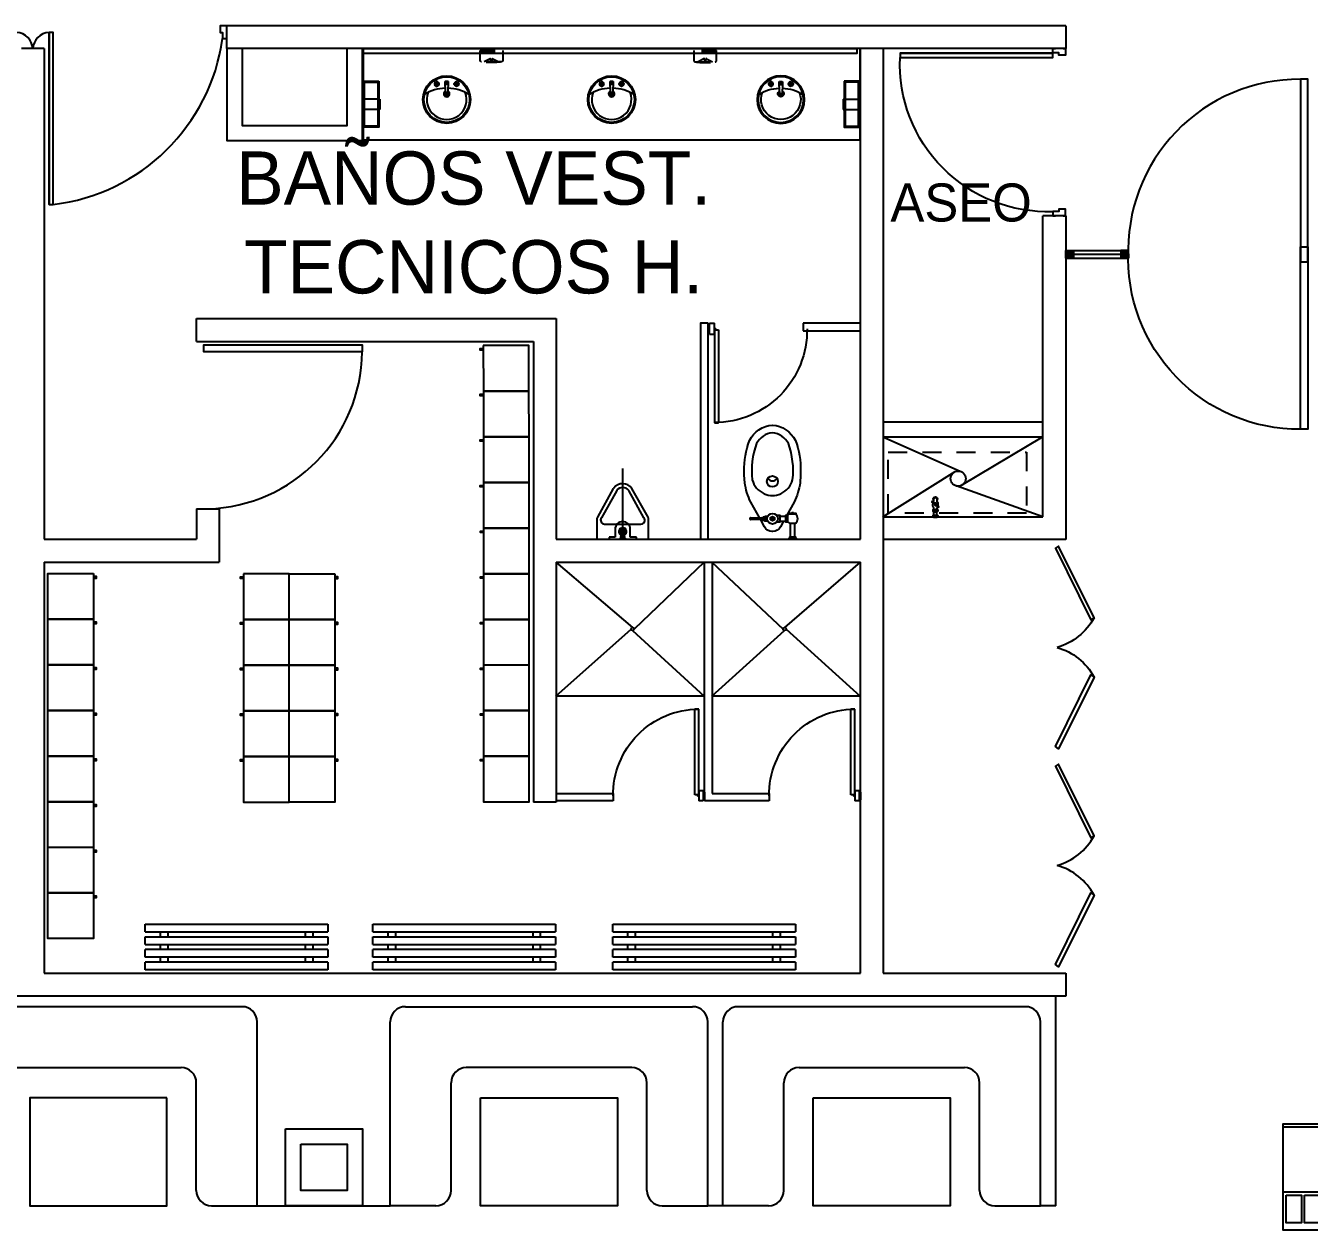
# Model space of a CAD drawing. Header units: millimetres. Extents: x 2523 to 2756, y 378 to 482.
# Drawn here: x 2647.96 to 2656.4, y 395.61 to 403.53 of the extents above; entities that cross this region are included whole.
import ezdxf

# ---------------------------------------------------------------- set-up
doc = ezdxf.new("R2010")
doc.units = ezdxf.units.MM
doc.linetypes.add('HIDDEN2', pattern=[0.1875, 0.125, -0.0625])
for name, color, linetype in [('CANCEL', 6, 'Continuous'), ('MOBILIARIO', 161, 'Continuous'), ('MOBSANIT', 161, 'Continuous'), ('PISOS', 1, 'Continuous'), ('PUERTAS', 2, 'Continuous')]:
    doc.layers.add(name, color=color, linetype=linetype)
doc.layers.add('MURO', color=255, linetype='Continuous', lineweight=30)
doc.styles.add('STYLE1', font='GOTHIC.TTF')
doc.styles.add('STYLE2', font='GOTHIC.TTF')

# ---------------------------------------------------------------- blocks, each defined once
blk = doc.blocks.new('PK120')
at = {"layer": 'CANCEL'}
blk.add_lwpolyline([(1.1783, -0.025), (1.1783, 1.175), (1.1306, 1.175), (1.1306, -0.025), (1.1783, -0.025), (1.1783, 1.165)], dxfattribs=at)
blk.add_arc((1.1237, 0.0502), 1.1248, 89.65061, 182.55726, dxfattribs=at)
blk = doc.blocks.new('P95')
at = {"color": 2}
blk.add_lwpolyline([(0.0317, 1.0892), (0.0317, 0.0863), (0.0317, 1.0892), (0.0594, 1.0892), (0.0594, 0.0863), (0.0317, 0.0863)], close=True, dxfattribs=at)
for points in [[(0, 0.0171), (0, 0.001), (0.0432, 0.001), (0.0432, 0.0453), (0.0277, 0.0453), (0.0277, 0.0863), (0, 0.0863), (0, 0.0688)], [(1.1, 0.0171), (1.1, 0.001), (1.0568, 0.001), (1.0568, 0.0453), (1.0723, 0.0453), (1.0723, 0.0863), (1.1, 0.0863), (1.1, 0.0688)]]:
    blk.add_lwpolyline(points, dxfattribs=at)
at = {"color": 7}
blk.add_arc((0.1019, 0.1191), 0.971, 358.06028, 92.50452, dxfattribs=at)
blk = doc.blocks.new('Puerta2')
for p, q in [((0.062, 0.013), (0.062, 0.951)), ((0.062, 0.951), (0.104, 0.951)), ((0.104, 0.013), (0.104, 0.951)), ((0, 0.042), (0, -0.042)), ((0.014, 0.042), (0, 0.042)), ((0.014, 0.055), (0.062, 0.055)), ((0.014, 0.055), (0.014, -0.055)), ((0.062, 0.055), (0.062, 0.011)), ((0.062, 0.013), (0.104, 0.013)), ((0.062, 0.011), (0.062, -0.003)), ((0.062, 0.011), (0.076, 0.011)), ((0.076, 0.011), (0.076, -0.003)), ((0.014, -0.042), (0, -0.042)), ((0.014, -0.055), (0.062, -0.055)), ((0.062, -0.003), (0.062, -0.055)), ((0.062, -0.003), (0.076, -0.003))]:
    blk.add_line(p, q)
blk.add_arc((0.062, 0.013), 0.937, 359.1966, 90)
blk = doc.blocks.new('A$C52F228C0')
at = {"layer": 'MOBSANIT'}
for p, q in [((0.34, 0.4637), (0, 0.4637)), ((0.34, 0.4637), (0, 0.4637)), ((0, 0.4637), (0, 0.3341)), ((0.08, 0.4637), (0.08, 0.4494)), ((0.08, 0.4494), (0.12, 0.4494)), ((0.12, 0.4494), (0.12, 0.398)), ((0.158, 0.4559), (0.1488, 0.4637)), ((0.16, 0.4248), (0.1554, 0.4221)), ((0.1554, 0.4221), (0.1554, 0.4053)), ((0.158, 0.4464), (0.158, 0.4559)), ((0.158, 0.4559), (0.182, 0.4559)), ((0.16, 0.4444), (0.158, 0.4464)), ((0.17, 0.4488), (0.16, 0.4444)), ((0.16, 0.4444), (0.18, 0.4444)), ((0.16, 0.4137), (0.16, 0.4444)), ((0.17, 0.4637), (0.17, 0)), ((0.18, 0.4444), (0.17, 0.4488)), ((0.182, 0.446), (0.18, 0.4444)), ((0.18, 0.4444), (0.18, 0.4137)), ((0.1846, 0.4221), (0.18, 0.4248)), ((0.182, 0.4559), (0.1912, 0.4637)), ((0.182, 0.4559), (0.182, 0.446)), ((0.1846, 0.4053), (0.1846, 0.4221)), ((0.22, 0.398), (0.22, 0.4494)), ((0.22, 0.4494), (0.26, 0.4494)), ((0.26, 0.4494), (0.26, 0.4637)), ((0.34, 0.3341), (0.34, 0.4637)), ((0.29, 0.3637), (0.05, 0.3637)), ((0.1554, 0.4053), (0.17, 0.3969)), ((0.17, 0.3969), (0.1846, 0.4053)), ((0.0038, 0.3195), (0.1093, 0.1296)), ((0.0302, 0.3235), (0.1304, 0.1432)), ((0.2096, 0.1432), (0.3098, 0.3235)), ((0.2317, 0.1314), (0.3362, 0.3195))]:
    blk.add_line(p, q, dxfattribs=at)
for centre, radius, start, end in [((0.17, 0.4137), 0.025, 113.57818, 66.42182), ((0.05, 0.3387), 0.025, 90, 217.56794), ((0.17, 0.398), 0.05, 180, 0), ((0.17, 0.4137), 0.01, 180, 0), ((0.29, 0.3387), 0.025, 322.43206, 90), ((0.03, 0.3341), 0.03, 180, 209.06662), ((0.31, 0.3341), 0.03, 330.93338, 360), ((0.17, 0.1737), 0.075, 216.0058, 321.97128), ((0.17, 0.1737), 0.05, 217.56794, 322.43206), ((0.2054, 0.146), 0.03, 321.97128, 330.93338)]:
    blk.add_arc(centre, radius, start, end, dxfattribs=at)
blk = doc.blocks.new('pcl')
at = {"layer": 'PUERTAS'}
for points in [[(-1.257, -0.023), (-0.348, 0.428), (-0.375, 0.468), (-1.284, 0.017), (-1.257, -0.023), (-0.357, 0.422)], [(1.257, -0.023), (0.348, 0.428), (0.375, 0.468), (1.284, 0.017), (1.257, -0.023), (0.357, 0.422)]]:
    blk.add_lwpolyline(points, dxfattribs=at)
at = {"layer": 'PUERTAS', "color": 8}
for centre, start, end in [((-0.74, -0.209), 15.7494, 61.6451), ((0.74, -0.209), 118.3549, 164.2506)]:
    blk.add_arc(centre, 0.768, start, end, dxfattribs=at)
blk = doc.blocks.new('PK110')
at = {"layer": 'CANCEL'}
blk.add_lwpolyline([(-1.0783, -0.025), (-1.0783, 1.0148), (-1.0306, 1.0148), (-1.0306, -0.025), (-1.0783, -0.025), (-1.0783, 1.0048)], dxfattribs=at)
blk.add_arc((-1.0435, -0.0291), 1.0439, 1.5951, 89.29056, dxfattribs=at)
blk = doc.blocks.new('A$C190E7DBA')
at = {"layer": 'MOBILIARIO'}
for p, q in [((-0.0852, -0.0115), (-0.0852, 0.0107)), ((-0.0819, 0.006), (-0.0736, 0.006)), ((-0.0702, -0.0115), (-0.0702, 0.0107)), ((-0.0702, 0.01), (-0.0484, 0.01)), ((-0.0484, -0.0115), (-0.0484, 0.0107)), ((-0.0451, 0.006), (-0.0368, 0.006)), ((-0.0334, -0.0115), (-0.0334, 0.0107)), ((0.0027, 0.0022), (-0.0029, -0.0019)), ((0.0029, 0.0019), (-0.0027, -0.0022)), ((-0.0819, -0.0067), (-0.0736, -0.0067)), ((-0.0702, -0.01), (-0.0484, -0.01)), ((-0.0451, -0.0067), (-0.0368, -0.0067))]:
    blk.add_line(p, q, dxfattribs=at)
for points in [[(-0.0736, -0.0155, 0.763328), (-0.0736, -0.0067, 0.52558), (-0.0736, 0.006, 0.702359), (-0.0736, 0.0155), (-0.0819, 0.0155, 0.702359), (-0.0819, 0.006, 0.52558), (-0.0819, -0.0067, 0.763328), (-0.0819, -0.0155)], [(-0.0368, -0.0155, 0.763328), (-0.0368, -0.0067, 0.52558), (-0.0368, 0.006, 0.702359), (-0.0368, 0.0155), (-0.0451, 0.0155, 0.702359), (-0.0451, 0.006, 0.52558), (-0.0451, -0.0067, 0.763328), (-0.0451, -0.0155)], [(0.0143, -0.023), (0.0065, -0.0124, 0.162144), (0, -0.0075, -0.507847), (-0.0071, 0.0023, 0.162144), (-0.0098, 0.01), (-0.0175, 0.0207, -1), (-0.0143, 0.023), (-0.0065, 0.0124, 0.162144), (0, 0.0075, -0.507847), (0.0071, -0.0023, 0.162144), (0.0098, -0.01), (0.0175, -0.0207, -1)]]:
    blk.add_lwpolyline(points, format="xyb", close=True, dxfattribs=at)
for points in [[(-0.0334, 0.01), (-0.0251, 0.01, -0.081673), (-0.0135, 0.0152)], [(0.0123, -0.0136, 0.082287), (0.0213, -0.0095), (0.0385, -0.0095, 0.789474), (0.0385, 0.0095), (0.0213, 0.0095, 0.215191), (-0.0092, 0.0161)], [(-0.0334, -0.01), (-0.0251, -0.01, 0.247261), (0.0085, -0.0152)]]:
    blk.add_lwpolyline(points, format="xyb", dxfattribs=at)
blk.add_circle((0, 0), 0.00346, dxfattribs=at)
blk.add_arc((0.0362, 0), 0.0138, 223.63586, 136.36414, dxfattribs=at)
blk = doc.blocks.new('ASEO')
at = {"layer": 'MOBILIARIO'}
for p, q in [((0, 0.525), (0.5081, 0.2989)), ((1.05, 0.525), (0.5144, 0.2047)), ((0, 0), (0.4751, 0.2967)), ((1.05, 0), (0.4814, 0.2025))]:
    blk.add_line(p, q, dxfattribs=at)
at = {"layer": 'MOBILIARIO', "linetype": 'HIDDEN2'}
blk.add_lwpolyline([(0.0344, 0.0246), (0.0344, 0.4246), (0.9444, 0.4246), (0.9444, 0.0246)], close=True, dxfattribs=at)
at = {"layer": 'MOBILIARIO'}
blk.add_circle((0.4948, 0.2507), 0.05, dxfattribs=at)
at = {"layer": 'PISOS'}
for p, q in [((0, 0.625), (1.05, 0.625)), ((0, 0.525), (1.05, 0.525))]:
    blk.add_line(p, q, dxfattribs=at)
at = {"layer": 'MOBILIARIO', "xscale": -1, "rotation": 270.0000000000211}
blk.add_blockref('A$C190E7DBA', (0.3448, 0.0816), dxfattribs=at)
blk = doc.blocks.new('CASILLERO')
blk.add_lwpolyline([(0.15, 0), (-0.15, 0), (-0.15, 0.3), (0.15, 0.3)], close=True)
blk.add_lwpolyline([(0.12, 0), (0.12, -0.02), (0.13, -0.02), (0.13, 0)])
blk.add_circle((0.125, -0.0148), 0.00353)
blk = doc.blocks.new('A$C05C22262')
for p, q in [((0.0372, 0.7345), (0.0372, 0.6445)), ((0.0672, 0.7345), (0.0672, 0.6445)), ((0.1355, 0.6305), (0.0975, 0.6305)), ((0.1355, 0.5995), (0.0975, 0.5995))]:
    blk.add_line(p, q)
at = {"color": 8}
for p, q in [((0.0383, 0.7345), (0.0383, 0.742)), ((0.0522, 0.7345), (0.0522, 0.742)), ((0.0661, 0.7345), (0.0661, 0.742)), ((0.0975, 0.6321), (0.0854, 0.6321)), ((0.0854, 0.615), (0.0975, 0.615)), ((0.0975, 0.5979), (0.0854, 0.5979)), ((0.19, 0.615), (0.18, 0.615)), ((0.185, 0.61), (0.185, 0.62)), ((0.2212, 0.6272), (0.2178, 0.6272)), ((0.2212, 0.6028), (0.2178, 0.6028)), ((0.2345, 0.624), (0.2212, 0.624)), ((0.2345, 0.615), (0.2212, 0.615)), ((0.2345, 0.606), (0.2212, 0.606)), ((0.0331, 0.5855), (0.0331, 0.5844)), ((0.0373, 0.5789), (0.0373, 0.5844)), ((0.0522, 0.5789), (0.0522, 0.5844)), ((0.0671, 0.5789), (0.0671, 0.5844)), ((0.0713, 0.5855), (0.0713, 0.5844))]:
    blk.add_line(p, q, dxfattribs=at)
for points in [[(0.0254, 0.75), (0.079, 0.75, -0.443315), (0.0715, 0.742), (0.033, 0.742, -0.443315)], [(0.254, 0.611), (0.3289, 0.6091, 0.421553), (0.334, 0.6141), (0.334, 0.6159, 0.421553), (0.3289, 0.6209), (0.254, 0.619)], [(0.0485, 0.5789), (0.0559, 0.5789), (0.0559, 0.577, -0.414214), (0.0537, 0.5748), (0.0507, 0.5748, -0.414214), (0.0485, 0.577)]]:
    blk.add_lwpolyline(points, format="xyb", close=True, dxfattribs=at)
for points in [[(0.0716, 0.742), (0.0716, 0.7345), (0.0329, 0.7345), (0.0329, 0.742)], [(0.198, 0.6225), (0.198, 0.6075), (0.185, 0.6), (0.172, 0.6075), (0.172, 0.6225), (0.185, 0.63)], [(0.2345, 0.5985), (0.2212, 0.5985), (0.2212, 0.6315), (0.2345, 0.6315)], [(0.2468, 0.6037), (0.2345, 0.6037), (0.2345, 0.6263), (0.2468, 0.6263)], [(0.254, 0.6076), (0.2468, 0.6076), (0.2468, 0.6224), (0.254, 0.6224)], [(0.0319, 0.5844), (0.0726, 0.5844), (0.0726, 0.5789), (0.0319, 0.5789)]]:
    blk.add_lwpolyline(points, close=True, dxfattribs=at)
for points in [[(0.112, 0.6305), (0.1331, 0.6684, -0.290731), (0.1829, 0.7), (0.185, 0.7), (0.1871, 0.7, -0.290731), (0.2369, 0.6684), (0.2642, 0.6193)], [(0.269, 0.6106), (0.3276, 0.5055, -0.085425), (0.3664, 0.3793), (0.37, 0.3285), (0.37, 0.304, -0.095638), (0.3357, 0.1009, -0.260174), (0.185, 0, -0.260174), (0.0343, 0.1009, -0.095638), (0, 0.304), (0, 0.3285), (0.0036, 0.3793, -0.085425), (0.0424, 0.5055), (0.0906, 0.592)], [(0.0854, 0.6346, 0.154601), (0.0726, 0.6445), (0.0319, 0.6445, 0.455032), (0.0319, 0.5855), (0.0713, 0.5855, 0.259938), (0.0854, 0.5954)]]:
    blk.add_lwpolyline(points, format="xyb")
blk.add_lwpolyline([(0.0854, 0.592), (0.0854, 0.638), (0.0975, 0.638), (0.0975, 0.592)], close=True)
blk.add_lwpolyline([(0.1588, 0.5918), (0.1355, 0.5918), (0.1355, 0.6382), (0.1588, 0.6382)])
blk.add_lwpolyline([(0.185, 0.4634, 0.094025), (0.1309, 0.4507, 0.231007), (0.0523, 0.359), (0.0523, 0.359, 0.115347), (0.08, 0.1212, 0.246972), (0.185, 0.0502, 0.246972), (0.29, 0.1212, 0.115347), (0.3177, 0.359), (0.3177, 0.359, 0.231007), (0.2391, 0.4507, 0.094025)], format="xyb", close=True)
for radius in [0.035, 0.0095]:
    blk.add_circle((0.185, 0.615), radius)
blk.add_circle((0.185, 0.3704), 0.0362, dxfattribs=at)
blk.add_arc((0.185, 0.3312), 0.0362, 32.83407, 147.16593, dxfattribs=at)
blk = doc.blocks.new('WC')
at = {"layer": 'MOBSANIT', "rotation": 180}
blk.add_blockref('A$C05C22262', (0.1695, 0.75), dxfattribs=at)
blk = doc.blocks.new('A$C2D022CB4')
for p, q in [((0, 1.2), (0, 0)), ((0.05, 1.2), (0, 1.2)), ((0.05, 1.2), (0.05, 0)), ((0.083, 1.2), (0.083, 0)), ((0.133, 1.2), (0.083, 1.2)), ((0.133, 1.2), (0.133, 0)), ((0.167, 0), (0.167, 1.2)), ((0.217, 1.2), (0.167, 1.2)), ((0.217, 0), (0.217, 1.2)), ((0.3, 1.2), (0.25, 1.2)), ((0.25, 0), (0.25, 1.2)), ((0.3, 0), (0.3, 1.2)), ((0.083, 1.1), (0.05, 1.1)), ((0.167, 1.1), (0.133, 1.1)), ((0.25, 1.1), (0.217, 1.1)), ((0.083, 1.05), (0.05, 1.05)), ((0.167, 1.05), (0.133, 1.05)), ((0.25, 1.05), (0.217, 1.05)), ((0.05, 0.15), (0.083, 0.15)), ((0.05, 0.1), (0.083, 0.1)), ((0.133, 0.15), (0.167, 0.15)), ((0.133, 0.1), (0.167, 0.1)), ((0.217, 0.15), (0.25, 0.15)), ((0.217, 0.1), (0.25, 0.1)), ((0, 0), (0.05, 0)), ((0.083, 0), (0.133, 0)), ((0.167, 0), (0.217, 0)), ((0.25, 0), (0.3, 0))]:
    blk.add_line(p, q)
blk = doc.blocks.new('A$C2FAA7003')
for p, q in [((0.165, -0.13), (0.165, 0)), ((0.265, -0.13), (0.265, 0)), ((0.165, -0.15), (0.165, -0.14)), ((0.265, -0.15), (0.265, -0.14))]:
    blk.add_line(p, q)
for points in [[(0.44, -0.14), (-0.01, -0.14), (-0.01, 0.01), (0.44, 0.01)], [(0.43, -0.13), (0, -0.13), (0, 0), (0.43, 0)]]:
    blk.add_lwpolyline(points, close=True)
blk.add_lwpolyline([(0.265, -0.15), (0.165, -0.15)])
blk = doc.blocks.new('A$C4AA2731D')
at = {"color": 8}
for p, q in [((0.1485, 0.1167), (0.1639, 0.1167)), ((0.0792, 0.0534), (0.1028, 0.0534)), ((0.091, 0.0652), (0.091, 0.0415)), ((0.1444, 0.0577), (0.168, 0.0577)), ((0.2333, 0.0534), (0.2097, 0.0534)), ((0.2215, 0.0652), (0.2215, 0.0415))]:
    blk.add_line(p, q, dxfattribs=at)
for points in [[(0.1485, 0.1166), (0.1444, 0.0578, 0.015831), (0.1444, 0.0577), (0.1444, 0.0407, 0.414214), (0.147, 0.0381), (0.1654, 0.0381, 0.414214), (0.168, 0.0407), (0.168, 0.0577, 0.015831), (0.168, 0.0578), (0.1639, 0.1166, -0.015831), (0.1639, 0.1168), (0.1639, 0.1288, 0.414214), (0.1614, 0.1314), (0.1511, 0.1314, 0.414214), (0.1485, 0.1288), (0.1485, 0.1168, -0.015831)], [(0.0757, 0.057, 0.247805), (0.0873, 0.0686, -0.116963), (0.0946, 0.0686, 0.247805), (0.1062, 0.057, -0.116963), (0.1062, 0.0497, 0.247805), (0.0946, 0.0381, -0.116963), (0.0873, 0.0381, 0.247805), (0.0757, 0.0497, -0.116963)], [(0.2367, 0.057, -0.247805), (0.2251, 0.0686, 0.116963), (0.2178, 0.0686, -0.247805), (0.2062, 0.057, 0.116963), (0.2062, 0.0497, -0.247805), (0.2178, 0.0381, 0.116963), (0.2251, 0.0381, -0.247805), (0.2367, 0.0497, 0.116963)]]:
    blk.add_lwpolyline(points, format="xyb", close=True)
for centre, radius in [((0.1562, 0.1562), 0.1562), ((0.091, 0.0534), 0.00217), ((0.091, 0.0534), 0.00217), ((0.1562, 0.0448), 0.00331), ((0.2215, 0.0534), 0.00217), ((0.2215, 0.0534), 0.00217)]:
    blk.add_circle(centre, radius)
blk.add_circle((0.1562, 0.1562), 0.1498, dxfattribs=at)
for centre, radius, start, end in [((0.1562, 0.1562), 0.1305, 338.47123, 201.52877), ((0.1562, 0.3614), 0.2806, 238.72215, 267.86716), ((0.1562, 0.1183), 0.0193, 298.32639, 242.88887), ((0.1562, 0.1183), 0.0121, 129.79182, 224.41689), ((0.1562, 0.1183), 0.0121, 315.58311, 50.20818), ((0.1562, 0.3614), 0.2806, 272.13284, 301.27785), ((0.091, 0.0534), 0.0145, 106.4867, 163.5133), ((0.091, 0.0534), 0.0145, 196.4867, 253.5133), ((0.091, 0.0534), 0.0145, 16.4867, 73.5133), ((0.091, 0.0534), 0.0145, 286.4867, 343.5133), ((0.2215, 0.0534), 0.0145, 106.4867, 163.5133), ((0.2215, 0.0534), 0.0145, 196.4867, 253.5133), ((0.2215, 0.0534), 0.0145, 16.4867, 73.5133), ((0.2215, 0.0534), 0.0145, 286.4867, 343.5133)]:
    blk.add_arc(centre, radius, start, end, dxfattribs=at)
blk = doc.blocks.new('A$C13D72097')
at = {"linetype": 'HIDDEN2', "ltscale": 0.5}
for p, q in [((-0.0459, 0.0602), (-0.0919, 0.0142)), ((-0.0919, 0), (0, -0.0919)), ((0.053, -0.053), (-0.053, 0.053)), ((0.0602, -0.0459), (-0.0459, 0.0602)), ((-0.038, -0.025), (-0.0793, -0.0126)), ((-0.0483, -0.0435), (-0.0364, -0.0316)), ((-0.0435, -0.0483), (-0.0316, -0.0364)), ((-0.025, -0.038), (-0.0126, -0.0793)), ((0.0142, -0.0919), (0.0602, -0.0459))]:
    blk.add_line(p, q, dxfattribs=at)
for centre, radius, start, end in [((-0.0848, 0.0071), 0.01, 135, 225), ((0.2358, 0.2358), 0.4037, 215.7351, 234.2649), ((-0.0392, -0.0288), 0.004, 315, 73.23471), ((-0.0288, -0.0392), 0.004, 16.76529, 135), ((0.0071, -0.0848), 0.01, 225, 315)]:
    blk.add_arc(centre, radius, start, end, dxfattribs=at)
blk = doc.blocks.new('BLOQUE NUTRICION$0$NUTRICION Y DIETETICA$0$NUTRICION$0$72560152')
for p, q in [((0.5, -0.25), (0, -0.25)), ((0, -0.68), (0.5, -0.68))]:
    blk.add_line(p, q)
for points in [[(0.5, -0.7), (0.5, 0), (0, 0), (0, -0.7)], [(0.02, -0.23), (0.12, -0.23), (0.12, -0.05), (0.02, -0.05)], [(0.14, -0.23), (0.24, -0.23), (0.24, -0.05), (0.14, -0.05)], [(0.36, -0.23), (0.26, -0.23), (0.26, -0.05), (0.36, -0.05)], [(0.48, -0.23), (0.48, -0.05), (0.38, -0.05), (0.38, -0.23)]]:
    blk.add_lwpolyline(points, close=True)
blk = doc.blocks.new('A$C14312871')
at = {"layer": 'MOBILIARIO'}
for p, q in [((6.6628, -6.1447), (4.7761, -6.1447)), ((7.7372, -6.1447), (9.6239, -6.1447)), ((11.8107, -6.1447), (9.9239, -6.1447)), ((12.0107, -7.4525), (12.0107, -6.075)), ((6.7628, -7.4525), (6.7628, -6.2447)), ((6.7628, -7.4525), (6.7628, -6.2447)), ((7.6372, -7.4525), (7.6372, -6.2447)), ((9.7239, -7.4525), (9.7239, -6.2447)), ((9.8239, -7.4525), (9.8239, -6.2447)), ((11.9107, -7.4525), (11.9107, -6.2447)), ((5.1761, -6.5447), (6.2628, -6.5447)), ((9.2239, -6.5447), (8.1372, -6.5447)), ((10.3239, -6.5447), (11.4107, -6.5447)), ((6.3628, -7.3525), (6.3628, -6.6447)), ((8.0372, -7.3525), (8.0372, -6.6447)), ((9.3239, -7.3525), (9.3239, -6.6447)), ((10.2239, -7.3525), (10.2239, -6.6447)), ((11.5107, -7.3525), (11.5107, -6.6447)), ((6.4628, -7.4525), (6.7628, -7.4525)), ((6.7628, -7.4525), (7.6372, -7.4525)), ((7.9372, -7.4525), (7.6372, -7.4525)), ((9.4239, -7.4525), (9.7239, -7.4525)), ((9.8239, -7.4525), (9.7239, -7.4525)), ((10.1239, -7.4525), (9.8239, -7.4525)), ((11.6107, -7.4525), (11.9107, -7.4525)), ((12.0107, -7.4525), (11.9107, -7.4525))]:
    blk.add_line(p, q, dxfattribs=at)
for points in [[(6.1695, -6.7447), (5.2695, -6.7447), (5.2695, -7.4525), (6.1695, -7.4525)], [(8.2305, -6.7447), (9.1305, -6.7447), (9.1305, -7.4525), (8.2305, -7.4525)], [(10.4173, -6.7447), (11.3173, -6.7447), (11.3173, -7.4525), (10.4173, -7.4525)]]:
    blk.add_lwpolyline(points, close=True, dxfattribs=at)
for centre, start, end in [((6.6628, -6.2447), 360, 90), ((7.7372, -6.2447), 90, 180), ((9.6239, -6.2447), 0, 90), ((9.9239, -6.2447), 90, 180), ((11.8107, -6.2447), 360, 90), ((6.2628, -6.6447), 360, 90), ((8.1372, -6.6447), 90, 180), ((9.2239, -6.6447), 0, 90), ((10.3239, -6.6447), 90, 180), ((11.4107, -6.6447), 0, 90), ((6.4628, -7.3525), 180, 270), ((7.9372, -7.3525), 270, 360), ((9.4239, -7.3525), 180, 270), ((10.1239, -7.3525), 270, 360), ((11.6107, -7.3525), 180, 270)]:
    blk.add_arc(centre, 0.1, start, end, dxfattribs=at)
at = {"layer": 'MOBSANIT'}
for p, q in [((8.725, -3.2225), (9.2296, -3.6529)), ((9.7, -3.2225), (9.2396, -3.6629)), ((9.75, -3.2225), (10.2192, -3.6629)), ((10.725, -3.2225), (10.2292, -3.6529)), ((8.725, -4.1033), (9.2196, -3.6629)), ((9.2296, -3.6729), (9.7, -4.1033)), ((9.75, -4.1033), (10.2292, -3.6729)), ((10.2392, -3.6629), (10.725, -4.1033)), ((9.7, -4.1033), (8.725, -4.1033)), ((10.725, -4.1033), (9.75, -4.1033))]:
    blk.add_line(p, q, dxfattribs=at)
for points in [[(7.4588, -0.4475), (10.725, -0.4475), (10.725, 0.1525), (7.4588, 0.1525)], [(10.7041, 0.1525), (10.7041, 0.119), (7.4588, 0.119), (7.4588, 0.1525)]]:
    blk.add_lwpolyline(points, close=True, dxfattribs=at)
for centre in [(9.2296, -3.6629), (10.2292, -3.6629)]:
    blk.add_circle(centre, 0.01, dxfattribs=at)
at = {"layer": 'MOBILIARIO', "xscale": -1, "rotation": 270.0183786610046}
for p in [(8.249, -1.9492), (8.2491, -2.2492), (8.2492, -2.5492), (8.2493, -2.8492), (8.2494, -3.1492), (6.6725, -3.4501), (8.2495, -3.4492), (6.6726, -3.7501), (8.2496, -3.7492), (6.6727, -4.0501), (8.2497, -4.0492), (6.6728, -4.3501), (8.2498, -4.3492), (6.6729, -4.6501), (8.2499, -4.6492)]:
    blk.add_blockref('CASILLERO', p, dxfattribs=at)
at = {"layer": 'MOBILIARIO'}
for p, rotation in [((5.6873, -3.4475), 89.98162133899542), ((7.2725, -3.4499), 90.01837866090034), ((5.6872, -3.7475), 89.98162133899542), ((7.2726, -3.7499), 90.01837866090034), ((5.6871, -4.0475), 89.98162133899542), ((7.2727, -4.0499), 90.01837866090034), ((5.687, -4.3475), 89.98162133899542), ((7.2728, -4.3499), 90.01837866090034), ((5.6869, -4.6475), 89.98162133899542), ((7.2729, -4.6499), 90.01837866090034), ((5.6868, -4.9475), 89.98162133899542), ((5.6867, -5.2475), 89.98162133899542), ((5.6866, -5.5475), 89.98162133899542)]:
    blk.add_blockref('CASILLERO', p, dxfattribs=dict(at, rotation=rotation))
at = {"layer": 'MOBILIARIO', "extrusion": (0, 0, -1), "zscale": -1, "rotation": 89.98162133899542}
for p in [(-6.0277, -5.9028), (-7.5235, -5.9028), (-9.0996, -5.9028)]:
    blk.add_blockref('A$C2D022CB4', p, dxfattribs=at)
at = {"layer": 'MOBILIARIO', "extrusion": (0.001185, 2.98961e-12, -0.999999), "zscale": -0.9999999999998274, "rotation": 180}
blk.add_blockref('BLOQUE NUTRICION$0$NUTRICION Y DIETETICA$0$NUTRICION$0$72560152', (-13.5057, -7.6145, 0.0163), dxfattribs=at)
at = {"layer": 'MOBSANIT', "extrusion": (0, 0, -1), "zscale": -1, "rotation": 44.99999998181807}
blk.add_blockref('A$C13D72097', (-8.3027, 0.1299), dxfattribs=at)
at = {"layer": 'MOBSANIT', "extrusion": (0, 0, -1), "xscale": -1, "zscale": -1, "rotation": 315.0000000181819}
blk.add_blockref('A$C13D72097', (-9.7071, 0.1299), dxfattribs=at)
at = {"layer": 'MOBSANIT', "extrusion": (0, 0, -1), "yscale": 0.6750000000465661, "zscale": -0.6750000000465661}
for p, xscale, rotation in [((-7.4686, -0.3587), -0.6750000000465661, 270.0000000184895), ((-10.7153, -0.3587), 0.6750000000465661, 89.99999998151054)]:
    blk.add_blockref('A$C2FAA7003', p, dxfattribs=dict(at, xscale=xscale, rotation=rotation))
at = {"layer": 'MOBSANIT', "rotation": 180}
for p in [(8.1643, -0.0272), (9.2481, -0.0272)]:
    blk.add_blockref('A$C4AA2731D', p, dxfattribs=at)
at = {"layer": 'MOBSANIT', "xscale": -1, "rotation": 180}
blk.add_blockref('A$C4AA2731D', (10.048, -0.0272), dxfattribs=at)
at = {"layer": 'MOBSANIT'}
for name, p in [('WC', (10.1646, -3.0725)), ('ASEO', (10.875, -2.925))]:
    blk.add_blockref(name, p, dxfattribs=at)

msp = doc.modelspace()

# ---------------------------------------------------------------- linework, layer by layer
for p, q in [((2654.7991, 403.5287), (2649.2853, 403.5287)), ((2654.7991, 403.5287), (2654.7991, 403.3787)), ((2654.7991, 403.5287), (2654.7991, 403.3787)), ((2648.0853, 403.3787), (2648.0853, 400.1537)), ((2654.7991, 403.3787), (2649.2853, 403.3787)), ((2653.4491, 400.1537), (2653.4491, 403.3787)), ((2653.5991, 403.3787), (2653.5991, 397.3012)), ((2648.0853, 402.7787), (2648.0853, 400.1537)), ((2654.7991, 402.2787), (2654.6491, 402.2787)), ((2654.6491, 400.3012), (2654.6491, 402.2787)), ((2654.7991, 402.2787), (2654.7991, 400.1512)), ((2654.7991, 402.0512), (2655.2103, 402.0512)), ((2654.7991, 402.0512), (2655.2103, 402.0512)), ((2654.7991, 402.0262), (2655.2103, 402.0262)), ((2654.7991, 402.0262), (2655.2103, 402.0262)), ((2654.7991, 402.0012), (2655.2103, 402.0012)), ((2654.7991, 402.0012), (2655.2103, 402.0012)), ((2649.0853, 401.4537), (2649.0853, 401.6037)), ((2651.4491, 401.6037), (2651.4491, 400.1537)), ((2653.4491, 401.573), (2653.0741, 401.573)), ((2653.0741, 401.573), (2653.0741, 401.523)), ((2653.0741, 401.523), (2653.4491, 401.523)), ((2651.2999, 401.4537), (2651.2999, 398.4262)), ((2653.5991, 400.3012), (2654.6491, 400.3012)), ((2654.7991, 400.1512), (2653.5991, 400.1512)), ((2648.0853, 400.0037), (2648.0853, 397.3012)), ((2651.4491, 400.0037), (2651.4491, 398.4262)), ((2652.4241, 398.4334), (2652.4241, 400.0037)), ((2652.4741, 400.0037), (2652.4741, 398.4834)), ((2653.4491, 397.3012), (2653.4491, 400.0037)), ((2651.4491, 398.4834), (2651.8241, 398.4834)), ((2651.8241, 398.4834), (2651.8241, 398.4334)), ((2652.4741, 398.4834), (2652.8491, 398.4834)), ((2652.8491, 398.4834), (2652.8491, 398.4334)), ((2651.8241, 398.4334), (2651.4491, 398.4334)), ((2652.8491, 398.4334), (2652.4241, 398.4334)), ((2648.0853, 397.3012), (2653.4491, 397.3012)), ((2653.5991, 397.3012), (2654.7991, 397.3012)), ((2654.7991, 397.3012), (2654.7991, 397.1512)), ((2654.7991, 397.1512), (2642.5716, 397.1512))]:
    msp.add_line(p, q)
at = {"ltscale": 0.5}
for p, q in [((2649.2853, 403.3787), (2649.2853, 403.5287)), ((2648.0853, 403.3787), (2647.9353, 403.3787)), ((2649.0853, 401.6037), (2651.4491, 401.6037)), ((2649.0853, 401.4537), (2651.2999, 401.4537)), ((2649.0853, 400.3537), (2649.0853, 400.1537)), ((2649.0853, 400.3537), (2649.2353, 400.3537)), ((2649.2353, 400.3537), (2649.2353, 400.0037)), ((2648.0853, 400.1537), (2649.0853, 400.1537)), ((2651.4491, 400.1537), (2653.4491, 400.1537)), ((2648.0853, 400.0037), (2649.2353, 400.0037)), ((2651.4491, 400.0037), (2653.4491, 400.0037)), ((2651.4491, 400.0037), (2651.4491, 398.642)), ((2651.4491, 400.0037), (2653.4491, 400.0037)), ((2651.4491, 398.4262), (2651.2999, 398.4262))]:
    msp.add_line(p, q, dxfattribs=at)
for points in [[(2649.2853, 403.5126), (2649.2853, 403.5287), (2649.2421, 403.5287), (2649.2421, 403.4844), (2649.2576, 403.4844), (2649.2576, 403.4435), (2649.2853, 403.4435), (2649.2853, 403.4609)], [(2649.2853, 403.3787), (2649.2853, 402.7737), (2650.1766, 402.7737), (2650.1766, 403.3787)], [(2649.3853, 403.3787), (2649.3853, 402.8737), (2650.0766, 402.8737), (2650.0766, 403.3787)]]:
    msp.add_lwpolyline(points)
for points in [[(2648.117, 402.3537), (2648.117, 403.4847), (2648.117, 402.3537), (2648.1447, 402.3537), (2648.1447, 403.4847), (2648.117, 403.4847)], [(2654.7991, 402.0012), (2654.7991, 402.0512), (2654.8491, 402.0512), (2654.8491, 402.0012)], [(2654.7991, 402.0012), (2654.7991, 402.0512), (2654.8491, 402.0512), (2654.8491, 402.0012)], [(2655.2103, 402.0012), (2655.2103, 402.0512), (2655.1603, 402.0512), (2655.1603, 402.0012)], [(2655.2103, 402.0012), (2655.2103, 402.0512), (2655.1603, 402.0512), (2655.1603, 402.0012)], [(2652.4491, 401.573), (2652.3991, 401.573), (2652.3991, 401.523), (2652.3991, 401.523), (2652.3991, 400.1537), (2652.4491, 400.1537)]]:
    msp.add_lwpolyline(points, close=True)
for points in [[(2649.6716, 396.2787), (2650.1766, 396.2787), (2650.1766, 395.7737), (2649.6716, 395.7737)], [(2649.7716, 396.1787), (2650.0766, 396.1787), (2650.0766, 395.8737), (2649.7716, 395.8737)]]:
    msp.add_lwpolyline(points, close=True, dxfattribs=at)
for centre, radius, start, end in [((2647.896, 403.3703), 0.1146, 4.20585, 86.16297), ((2648.1246, 403.3703), 0.1146, 93.83703, 175.79415), ((2647.9918, 403.6231), 1.2785, 276.87039, 351.92447)]:
    msp.add_arc(centre, radius, start, end)
for points in [[(2654.7991, 402.0012), (2654.7991, 402.0512), (2654.8491, 402.0012), (2654.8491, 402.0512)], [(2654.7991, 402.0012), (2654.7991, 402.0512), (2654.8491, 402.0012), (2654.8491, 402.0512)], [(2655.2103, 402.0012), (2655.2103, 402.0512), (2655.1603, 402.0012), (2655.1603, 402.0512)], [(2655.2103, 402.0012), (2655.2103, 402.0512), (2655.1603, 402.0012), (2655.1603, 402.0512)]]:
    msp.add_solid(points)

# ---------------------------------------------------------------- block references
for name, p in [('A$C14312871', (2642.7221, 403.2262)), ('PK120', (2655.2103, 402.0012)), ('PK120', (2655.2103, 402.0012))]:
    msp.add_blockref(name, p)
at = {"xscale": -1}
for name, p, rotation in [('P95', (2654.7991, 403.3787), 90.00000000134995), ('PK120', (2655.2103, 402.0512), 180), ('PK120', (2655.2103, 402.0512), 180)]:
    msp.add_blockref(name, p, dxfattribs=dict(at, rotation=rotation))
for name, p, xscale, yscale, zscale, rotation in [('Puerta2', (2652.4491, 401.5373), -0.6501160771840659, 0.6501160771840659, 0.6501160771840659, 180), ('pcl', (2654.7424, 399.4426), -0.5186160000000001, 0.5186159999999999, 0.5186159999999999, 270.0000000001905), ('pcl', (2654.7424, 398.0098), 0.5186160000000001, 0.5186160000000001, 0.5186160000000001, 269.9999999997357)]:
    msp.add_blockref(name, p, dxfattribs=dict(xscale=xscale, yscale=yscale, zscale=zscale, rotation=rotation))
at = {"rotation": 270}
msp.add_blockref('PK110', (2649.1603, 400.3537), dxfattribs=at)
at = {"xscale": -0.6001071481687177, "yscale": 0.6001071481687177, "zscale": 0.6001071481687177}
for p in [(2652.4241, 398.4663), (2653.4491, 398.4663)]:
    msp.add_blockref('Puerta2', p, dxfattribs=at)
at = {"layer": 'MURO', "rotation": 180}
msp.add_blockref('A$C52F228C0', (2652.0571, 400.6174), dxfattribs=at)

# ---------------------------------------------------------------- texts
for s, insert, char_height, width, attachment_point, style in [('BAÑOS VEST. TECNICOS H.', (2650.9073, 401.764), 0.35, 3.632583, 8, 'STYLE2'), ('ASEO', (2654.1108, 402.3649), 0.25, 3.854973, 5, 'STYLE1')]:
    msp.add_mtext(s, dxfattribs=dict(insert=insert, char_height=char_height, width=width, attachment_point=attachment_point, style=style))

doc.saveas('drawing.dxf')
